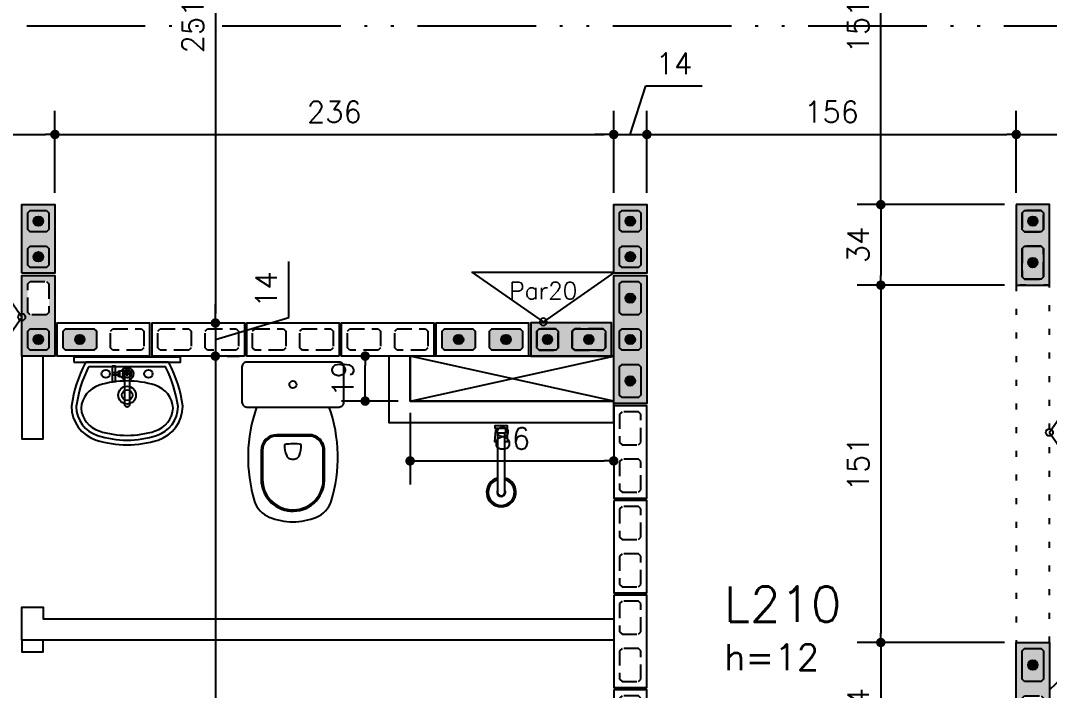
# Model space of a CAD drawing. Extents: x -14651 to 3496, y -7403 to -1290.
# Drawn here: x 1824 to 2258.5, y -6869.8 to -6586.8 of the extents above; entities that cross this region are included whole.
import ezdxf
from ezdxf.enums import TextEntityAlignment as Align

# ---------------------------------------------------------------- set-up
doc = ezdxf.new("R2010")
doc.units = 0
doc.header["$LTSCALE"] = 25
for name, pattern in [('DASHED2', [0.375, 0.25, -0.125]), ('ESTILO_TQS_0002', [0.4, 0.1, -0.3]), ('ESTILO_TQS_0004', [3.3, 2, -0.4, 0.05, -0.4, 0.05, -0.4])]:
    doc.linetypes.add(name, pattern=pattern)
for name, color, linetype in [('213', 252, 'Continuous'), ('241', 2, 'Continuous'), ('247', 50, 'Continuous'), ('248', 100, 'Continuous'), ('249', 20, 'Continuous'), ('252', 1, 'Continuous'), ('ALVENARIA NÃO ESTRUTURAL', 242, 'Continuous'), ('Arranque', 14, 'Continuous'), ('COTA', 1, 'Continuous'), ('EIXOS', 1, 'ESTILO_TQS_0004'), ('FERRO', 5, 'Continuous'), ('L-D', 2, 'Continuous'), ('L-N', 4, 'Continuous'), ('Linha_fina', 1, 'Continuous'), ('Pena_1', 1, 'Continuous'), ('Pena_2', 2, 'Continuous'), ('PORTA', 3, 'ESTILO_TQS_0002'), ('PROJ', 252, 'Continuous')]:
    doc.layers.add(name, color=color, linetype=linetype)
doc.styles.add('COTA', font='romans.shx')
doc.styles.get("Standard").update_dxf_attribs({"font": 'romans.shx'})
doc.dimstyles.new('forma', dxfattribs={"dimscale": 5, "dimtxt": 1.8, "dimasz": 0.8, "dimexe": 2, "dimexo": 1, "dimgap": 1, "dimtad": 1, "dimdec": 1, "dimzin": 9, "dimtxsty": 'COTA', "dimblk1": 'DOT', "dimblk2": 'DOT', "dimsah": 1, "dimcen": 0, "dimdle": 1, "dimclrd": 256, "dimclre": 256, "dimclrt": 2, "dimadec": 0, "dimazin": 0, "dimtfac": 1, "dimtdec": 0, "dimtmove": 0, "dimatfit": 3, "dimfxl": 1, "dimtolj": 1, "dimtzin": 0, "dimarcsym": 0})

# ---------------------------------------------------------------- blocks, each defined once
blk = doc.blocks.new('P4015', base_point=(5842102.11612, -8124149.02973))
blk.add_lwpolyline([(5842082.61612, -8124156.02973), (5842121.61612, -8124156.02973), (5842121.61612, -8124142.02973), (5842082.61612, -8124142.02973), (5842082.61612, -8124156.02973)])
at = {"color": 1, "linetype": 'DASHED2'}
for points in [[(5842085.11612, -8124152.52973), (5842086.11612, -8124153.52973), (5842098.11612, -8124153.52973), (5842099.11612, -8124152.52973), (5842099.11612, -8124145.52973), (5842098.11612, -8124144.52973), (5842086.11612, -8124144.52973), (5842085.11612, -8124145.52973), (5842085.11612, -8124152.52973)], [(5842105.11612, -8124152.52973), (5842106.11612, -8124153.52973), (5842118.11612, -8124153.52973), (5842119.11612, -8124152.52973), (5842119.11612, -8124145.52973), (5842118.11612, -8124144.52973), (5842106.11612, -8124144.52973), (5842105.11612, -8124145.52973), (5842105.11612, -8124152.52973)]]:
    blk.add_lwpolyline(points, dxfattribs=at)
blk = doc.blocks.new('P5515')
at = {"layer": '249'}
h = blk.add_hatch(color=20, dxfattribs=at)
h.paths.add_polyline_path([(-27, 7), (-27, -7), (27, -7), (27, 7)])
h.paths.add_polyline_path([(-10.5, -3.5), (-11.5, -4.5), (-23.5, -4.5), (-24.5, -3.5), (-24.5, 3.5), (-23.5, 4.5), (-11.5, 4.5), (-10.5, 3.5)], flags=16)
h.paths.add_polyline_path([(-4.5, 3.5), (-3.5, 4.5), (3.5, 4.5), (4.5, 3.5), (4.5, -3.5), (3.5, -4.5), (-3.5, -4.5), (-4.5, -3.5)], flags=16)
h.paths.add_polyline_path([(10.5, 3.5), (11.5, 4.5), (23.5, 4.5), (24.5, 3.5), (24.5, -3.5), (23.5, -4.5), (11.5, -4.5), (10.5, -3.5)], flags=16)
blk.add_lwpolyline([(27, 7), (-27, 7), (-27, -7), (27, -7), (27, 7)])
at = {"color": 1, "linetype": 'DASHED2'}
for points in [[(-10.5, 3.5), (-11.5, 4.5), (-23.5, 4.5), (-24.5, 3.5), (-24.5, -3.5), (-23.5, -4.5), (-11.5, -4.5), (-10.5, -3.5), (-10.5, 3.5)], [(4.5, 3.5), (3.5, 4.5), (-3.5, 4.5), (-4.5, 3.5), (-4.5, -3.5), (-3.5, -4.5), (3.5, -4.5), (4.5, -3.5), (4.5, 3.5)], [(24.5, 3.5), (23.5, 4.5), (11.5, 4.5), (10.5, 3.5), (10.5, -3.5), (11.5, -4.5), (23.5, -4.5), (24.5, -3.5), (24.5, 3.5)]]:
    blk.add_lwpolyline(points, dxfattribs=at)
blk = doc.blocks.new('P3015')
at = {"layer": '252'}
h = blk.add_hatch(color=21, dxfattribs=at)
h.paths.add_polyline_path([(14.5, -7), (14.5, 7), (-14.5, 7), (-14.5, -7)])
h.paths.add_polyline_path([(3, 3.5), (4, 4.5), (11, 4.5), (12, 3.5), (12, -3.5), (11, -4.5), (4, -4.5), (3, -3.5)], flags=16)
h.paths.add_polyline_path([(-3, -3.5), (-4, -4.5), (-11, -4.5), (-12, -3.5), (-12, 3.5), (-11, 4.5), (-4, 4.5), (-3, 3.5)], flags=16)
blk.add_lwpolyline([(-14.5, -7), (14.5, -7), (14.5, 7), (-14.5, 7), (-14.5, -7)])
at = {"color": 1, "linetype": 'DASHED2'}
for points in [[(-12, -3.5), (-11, -4.5), (-4, -4.5), (-3, -3.5), (-3, 3.5), (-4, 4.5), (-11, 4.5), (-12, 3.5), (-12, -3.5)], [(3, -3.5), (4, -4.5), (11, -4.5), (12, -3.5), (12, 3.5), (11, 4.5), (4, 4.5), (3, 3.5), (3, -3.5)]]:
    blk.add_lwpolyline(points, dxfattribs=at)
blk = doc.blocks.new('P3515')
at = {"layer": '248'}
h = blk.add_hatch(color=100, dxfattribs=at)
h.paths.add_polyline_path([(17, 7), (-17, 7), (-17, -7), (17, -7)])
h.paths.add_polyline_path([(-5.5, -3.5), (-6.5, -4.5), (-13.5, -4.5), (-14.5, -3.5), (-14.5, 3.5), (-13.5, 4.5), (-6.5, 4.5), (-5.5, 3.5)], flags=16)
h.paths.add_polyline_path([(0.5, 3.5), (1.5, 4.5), (13.5, 4.5), (14.5, 3.5), (14.5, -3.5), (13.5, -4.5), (1.5, -4.5), (0.5, -3.5)], flags=16)
blk.add_lwpolyline([(-17, -7), (17, -7), (17, 7), (-17, 7), (-17, -7)])
at = {"color": 1, "linetype": 'DASHED2'}
for points in [[(-14.5, -3.5), (-13.5, -4.5), (-6.5, -4.5), (-5.5, -3.5), (-5.5, 3.5), (-6.5, 4.5), (-13.5, 4.5), (-14.5, 3.5), (-14.5, -3.5)], [(0.5, -3.5), (1.5, -4.5), (13.5, -4.5), (14.5, -3.5), (14.5, 3.5), (13.5, 4.5), (1.5, 4.5), (0.5, 3.5), (0.5, -3.5)]]:
    blk.add_lwpolyline(points, dxfattribs=at)
blk = doc.blocks.new('GR-1409')
at = {"layer": '213'}
h = blk.add_hatch(color=256, dxfattribs=at)
h.paths.add_polyline_path([(-6, 4.5), (-7, 3.5), (-7, -3.5), (-6, -4.5), (6, -4.5), (7, -3.5), (7, 3.5), (6, 4.5)])
h.paths.add_polyline_path([(-2, 0, 1), (2, 0, 1)], flags=16)
at = {"layer": 'Arranque'}
blk.add_hatch(color=256, dxfattribs=at).paths.add_polyline_path([(-2, 0, 1), (2, 0, 1)])
at = {"layer": '213'}
blk.add_lwpolyline([(-7, 3.5), (-6, 4.5), (6, 4.5), (7, 3.5), (7, -3.5), (6, -4.5), (-6, -4.5), (-7, -3.5), (-7, 3.5)], dxfattribs=at)
at = {"layer": 'FERRO', "linetype": 'Continuous'}
blk.add_circle((0, 0), 2, dxfattribs=at)
blk = doc.blocks.new('GR-0909')
at = {"layer": '213'}
h = blk.add_hatch(color=256, dxfattribs=at)
h.paths.add_polyline_path([(3.5, -4.5), (4.5, -3.5), (4.500001, 3.5), (3.500001, 4.5), (-3.499999, 4.5), (-4.499999, 3.5), (-4.5, -3.5), (-3.5, -4.5)])
h.paths.add_polyline_path([(-2, 0, -1), (2, 0, -1)], flags=16)
at = {"layer": 'Arranque'}
blk.add_hatch(color=256, dxfattribs=at).paths.add_polyline_path([(2, 0, 1), (-2, 0, 1)])
at = {"layer": '213'}
blk.add_lwpolyline([(3.500001, 4.5), (4.500001, 3.5), (4.5, -3.5), (3.5, -4.5), (-3.5, -4.5), (-4.5, -3.5), (-4.499999, 3.5), (-3.499999, 4.5), (3.500001, 4.5)], dxfattribs=at)
at = {"layer": 'FERRO', "linetype": 'Continuous'}
blk.add_circle((0, 0), 2, dxfattribs=at)
blk = doc.blocks.new('_IDNPAR_2')
at = {"color": 3}
blk.add_lwpolyline([(1, -0.7), (0, 0), (-1, -0.7)], close=True, dxfattribs=at)
blk.add_circle((0, 0), 0.05, dxfattribs=at)
at = {"layer": '247', "color": 2, "style": 'COTA', "flags": 8}
blk.add_attdef('ID', text='', height=0.24, dxfattribs=at).set_placement((0, -0.438), align=Align.MIDDLE_CENTER)
blk = doc.blocks.new('_Dot')
at = {"color": 0, "linetype": 'ByBlock', "lineweight": -2}
blk.add_line((-0.5, 0), (-1, 0), dxfattribs=at)
at = {"color": 0, "linetype": 'ByBlock', "const_width": 0.5}
blk.add_lwpolyline([(-0.25, 0, 1), (0.25, 0, 1)], format="xyb", close=True, dxfattribs=at)
blk = doc.blocks.new('*D169')
at = {"layer": 'COTA', "lineweight": -2, "transparency": 16777216}
for p, q in [((1911.28, -6463.6), (1916.28, -6463.6)), ((1906.28, -6467.6), (1906.28, -6710.6)), ((1911.28, -6714.6), (1916.28, -6714.6))]:
    blk.add_line(p, q, dxfattribs=at)
at = {"layer": 'Defpoints', "color": 0, "transparency": 16777216}
for p in [(1906.28, -6463.6), (1906.28, -6714.6), (1906.28, -6714.6)]:
    blk.add_point(p, dxfattribs=at)
at = {"layer": 'COTA', "lineweight": -2, "transparency": 16777216, "xscale": 4, "yscale": 4, "zscale": 4}
for p, rotation in [((1906.28, -6463.6), 90), ((1906.28, -6714.6), 270)]:
    blk.add_blockref('_Dot', p, dxfattribs=dict(at, rotation=rotation))
at = {"layer": 'COTA', "color": 2, "transparency": 16777216, "insert": (1896.78, -6589.1), "char_height": 9, "attachment_point": 5, "rotation": 90, "style": 'COTA'}
blk.add_mtext('\\A1;251 ', dxfattribs=at)
blk = doc.blocks.new('*D170')
at = {"layer": 'COTA', "lineweight": -2, "transparency": 16777216}
for p, q in [((1937.28, -6712.3), (1937.28, -6688.58)), ((1906.28, -6710.6), (1906.28, -6706.6)), ((1906.28, -6721.6), (1937.28, -6712.3)), ((1906.28, -6714.6), (1906.28, -6728.6)), ((1906.28, -6714.6), (1906.28, -6728.6)), ((1911.28, -6714.6), (1916.28, -6714.6)), ((1911.28, -6728.6), (1916.28, -6728.6)), ((1906.28, -6732.6), (1906.28, -6736.6))]:
    blk.add_line(p, q, dxfattribs=at)
at = {"layer": 'Defpoints', "color": 0, "transparency": 16777216}
for p in [(1906.28, -6714.6), (1906.28, -6728.6), (1906.28, -6728.6)]:
    blk.add_point(p, dxfattribs=at)
at = {"layer": 'COTA', "lineweight": -2, "transparency": 16777216, "xscale": 4, "yscale": 4, "zscale": 4}
for p, rotation in [((1906.28, -6714.6), 270), ((1906.28, -6728.6), 90)]:
    blk.add_blockref('_Dot', p, dxfattribs=dict(at, rotation=rotation))
at = {"layer": 'COTA', "color": 2, "transparency": 16777216, "insert": (1927.78, -6700.44), "char_height": 9, "attachment_point": 5, "rotation": 90, "style": 'COTA'}
blk.add_mtext('\\A1;14 ', dxfattribs=at)
blk = doc.blocks.new('*D171')
at = {"layer": 'COTA', "lineweight": -2, "transparency": 16777216}
for p, q in [((1911.28, -6728.6), (1916.28, -6728.6)), ((1906.28, -6732.6), (1906.28, -7145.6)), ((1911.28, -7149.6), (1916.28, -7149.6))]:
    blk.add_line(p, q, dxfattribs=at)
at = {"layer": 'Defpoints', "color": 0, "transparency": 16777216}
for p in [(1906.28, -6728.6), (1906.28, -7149.6), (1906.28, -7149.6)]:
    blk.add_point(p, dxfattribs=at)
at = {"layer": 'COTA', "lineweight": -2, "transparency": 16777216, "xscale": 4, "yscale": 4, "zscale": 4}
for p, rotation in [((1906.28, -6728.6), 90), ((1906.28, -7149.6), 270)]:
    blk.add_blockref('_Dot', p, dxfattribs=dict(at, rotation=rotation))
at = {"layer": 'COTA', "color": 2, "transparency": 16777216, "insert": (1896.78, -6939.1), "char_height": 9, "attachment_point": 5, "rotation": 90, "style": 'COTA'}
blk.add_mtext('\\A1;421 ', dxfattribs=at)
blk = doc.blocks.new('*D200')
at = {"layer": 'COTA', "lineweight": -2, "transparency": 16777216}
for p, q in [((1649.52, -6659.6), (1649.52, -6624.94)), ((1838.52, -6659.6), (1838.52, -6624.94)), ((1653.52, -6634.94), (1834.52, -6634.94))]:
    blk.add_line(p, q, dxfattribs=at)
at = {"layer": 'Defpoints', "color": 0, "transparency": 16777216}
for p in [(1838.52, -6634.94), (1649.52, -6664.6), (1838.52, -6664.6)]:
    blk.add_point(p, dxfattribs=at)
at = {"layer": 'COTA', "lineweight": -2, "transparency": 16777216, "xscale": 4, "yscale": 4, "zscale": 4, "rotation": 180}
blk.add_blockref('_Dot', (1649.52, -6634.94), dxfattribs=at)
at = {"layer": 'COTA', "lineweight": -2, "transparency": 16777216, "xscale": 4, "yscale": 4, "zscale": 4}
blk.add_blockref('_Dot', (1838.52, -6634.94), dxfattribs=at)
at = {"layer": 'COTA', "color": 2, "transparency": 16777216, "insert": (1744.02, -6625.44), "char_height": 9, "attachment_point": 5, "style": 'COTA'}
blk.add_mtext('\\A1;189 ', dxfattribs=at)
blk = doc.blocks.new('*D201')
at = {"layer": 'COTA', "lineweight": -2, "transparency": 16777216}
for p, q in [((1838.52, -6659.6), (1838.52, -6624.94)), ((2074.52, -6659.6), (2074.52, -6624.94)), ((1842.52, -6634.94), (2070.52, -6634.94))]:
    blk.add_line(p, q, dxfattribs=at)
at = {"layer": 'Defpoints', "color": 0, "transparency": 16777216}
for p in [(2074.52, -6634.94), (1838.52, -6664.6), (2074.52, -6664.6)]:
    blk.add_point(p, dxfattribs=at)
at = {"layer": 'COTA', "lineweight": -2, "transparency": 16777216, "xscale": 4, "yscale": 4, "zscale": 4, "rotation": 180}
blk.add_blockref('_Dot', (1838.52, -6634.94), dxfattribs=at)
at = {"layer": 'COTA', "lineweight": -2, "transparency": 16777216, "xscale": 4, "yscale": 4, "zscale": 4}
blk.add_blockref('_Dot', (2074.52, -6634.94), dxfattribs=at)
at = {"layer": 'COTA', "color": 2, "transparency": 16777216, "insert": (1956.52, -6625.44), "char_height": 9, "attachment_point": 5, "style": 'COTA'}
blk.add_mtext('\\A1;236 ', dxfattribs=at)
blk = doc.blocks.new('*D202')
at = {"layer": 'COTA', "lineweight": -2, "transparency": 16777216}
for p, q in [((2081.52, -6634.94), (2088.12, -6614.44)), ((2088.12, -6614.44), (2111.83, -6614.44)), ((2074.52, -6659.6), (2074.52, -6624.94)), ((2088.52, -6659.6), (2088.52, -6624.94)), ((2070.52, -6634.94), (2066.52, -6634.94)), ((2074.52, -6634.94), (2088.52, -6634.94)), ((2074.52, -6634.94), (2088.52, -6634.94)), ((2092.52, -6634.94), (2096.52, -6634.94))]:
    blk.add_line(p, q, dxfattribs=at)
at = {"layer": 'Defpoints', "color": 0, "transparency": 16777216}
for p in [(2088.52, -6634.94), (2074.52, -6664.6), (2088.52, -6664.6)]:
    blk.add_point(p, dxfattribs=at)
at = {"layer": 'COTA', "lineweight": -2, "transparency": 16777216, "xscale": 4, "yscale": 4, "zscale": 4}
blk.add_blockref('_Dot', (2074.52, -6634.94), dxfattribs=at)
at = {"layer": 'COTA', "lineweight": -2, "transparency": 16777216, "xscale": 4, "yscale": 4, "zscale": 4, "rotation": 180}
blk.add_blockref('_Dot', (2088.52, -6634.94), dxfattribs=at)
at = {"layer": 'COTA', "color": 2, "transparency": 16777216, "insert": (2099.97, -6604.94), "char_height": 9, "attachment_point": 5, "style": 'COTA'}
blk.add_mtext('\\A1;14 ', dxfattribs=at)
blk = doc.blocks.new('*D203')
at = {"layer": 'COTA', "lineweight": -2, "transparency": 16777216}
for p, q in [((2088.52, -6659.6), (2088.52, -6624.94)), ((2244.52, -6659.6), (2244.52, -6624.94)), ((2092.52, -6634.94), (2240.52, -6634.94))]:
    blk.add_line(p, q, dxfattribs=at)
at = {"layer": 'Defpoints', "color": 0, "transparency": 16777216}
for p in [(2244.52, -6634.94), (2088.52, -6664.6), (2244.52, -6664.6)]:
    blk.add_point(p, dxfattribs=at)
at = {"layer": 'COTA', "lineweight": -2, "transparency": 16777216, "xscale": 4, "yscale": 4, "zscale": 4, "rotation": 180}
blk.add_blockref('_Dot', (2088.52, -6634.94), dxfattribs=at)
at = {"layer": 'COTA', "lineweight": -2, "transparency": 16777216, "xscale": 4, "yscale": 4, "zscale": 4}
blk.add_blockref('_Dot', (2244.52, -6634.94), dxfattribs=at)
at = {"layer": 'COTA', "color": 2, "transparency": 16777216, "insert": (2166.52, -6625.44), "char_height": 9, "attachment_point": 5, "style": 'COTA'}
blk.add_mtext('\\A1;156 ', dxfattribs=at)
blk = doc.blocks.new('*D204')
at = {"layer": 'COTA', "lineweight": -2, "transparency": 16777216}
for p, q in [((2244.52, -6659.6), (2244.52, -6624.94)), ((2588.52, -6659.6), (2588.52, -6624.94)), ((2248.52, -6634.94), (2584.52, -6634.94))]:
    blk.add_line(p, q, dxfattribs=at)
at = {"layer": 'Defpoints', "color": 0, "transparency": 16777216}
for p in [(2588.52, -6634.94), (2244.52, -6664.6), (2588.52, -6664.6)]:
    blk.add_point(p, dxfattribs=at)
at = {"layer": 'COTA', "lineweight": -2, "transparency": 16777216, "xscale": 4, "yscale": 4, "zscale": 4, "rotation": 180}
blk.add_blockref('_Dot', (2244.52, -6634.94), dxfattribs=at)
at = {"layer": 'COTA', "lineweight": -2, "transparency": 16777216, "xscale": 4, "yscale": 4, "zscale": 4}
blk.add_blockref('_Dot', (2588.52, -6634.94), dxfattribs=at)
at = {"layer": 'COTA', "color": 2, "transparency": 16777216, "insert": (2416.52, -6625.44), "char_height": 9, "attachment_point": 5, "style": 'COTA'}
blk.add_mtext('\\A1;344 ', dxfattribs=at)
blk = doc.blocks.new('*D210')
at = {"layer": 'COTA', "lineweight": -2, "transparency": 16777216}
for p, q in [((2239.52, -6664.6), (2177.31, -6664.6)), ((2187.31, -6668.6), (2187.31, -6694.6)), ((2239.52, -6698.6), (2177.31, -6698.6))]:
    blk.add_line(p, q, dxfattribs=at)
at = {"layer": 'Defpoints', "color": 0, "transparency": 16777216}
for p in [(2244.52, -6664.6), (2187.31, -6698.6), (2244.52, -6698.6)]:
    blk.add_point(p, dxfattribs=at)
at = {"layer": 'COTA', "lineweight": -2, "transparency": 16777216, "xscale": 4, "yscale": 4, "zscale": 4}
for p, rotation in [((2187.31, -6664.6), 90), ((2187.31, -6698.6), 270)]:
    blk.add_blockref('_Dot', p, dxfattribs=dict(at, rotation=rotation))
at = {"layer": 'COTA', "color": 2, "transparency": 16777216, "insert": (2177.81, -6681.6), "char_height": 9, "attachment_point": 5, "rotation": 90, "style": 'COTA'}
blk.add_mtext('\\A1;34 ', dxfattribs=at)
blk = doc.blocks.new('*D211')
at = {"layer": 'COTA', "lineweight": -2, "transparency": 16777216}
for p, q in [((2239.52, -6698.6), (2177.31, -6698.6)), ((2187.31, -6702.6), (2187.31, -6845.6)), ((2239.52, -6849.6), (2177.31, -6849.6))]:
    blk.add_line(p, q, dxfattribs=at)
at = {"layer": 'Defpoints', "color": 0, "transparency": 16777216}
for p in [(2244.52, -6698.6), (2187.31, -6849.6), (2244.52, -6849.6)]:
    blk.add_point(p, dxfattribs=at)
at = {"layer": 'COTA', "lineweight": -2, "transparency": 16777216, "xscale": 4, "yscale": 4, "zscale": 4}
for p, rotation in [((2187.31, -6698.6), 90), ((2187.31, -6849.6), 270)]:
    blk.add_blockref('_Dot', p, dxfattribs=dict(at, rotation=rotation))
at = {"layer": 'COTA', "color": 2, "transparency": 16777216, "insert": (2177.81, -6774.1), "char_height": 9, "attachment_point": 5, "rotation": 90, "style": 'COTA'}
blk.add_mtext('\\A1;151 ', dxfattribs=at)
blk = doc.blocks.new('*D212')
at = {"layer": 'COTA', "lineweight": -2, "transparency": 16777216}
for p, q in [((2239.52, -6849.6), (2177.31, -6849.6)), ((2187.31, -6853.6), (2187.31, -6899.6)), ((2239.52, -6903.6), (2177.31, -6903.6))]:
    blk.add_line(p, q, dxfattribs=at)
at = {"layer": 'Defpoints', "color": 0, "transparency": 16777216}
for p in [(2244.52, -6849.6), (2187.31, -6903.6), (2244.52, -6903.6)]:
    blk.add_point(p, dxfattribs=at)
at = {"layer": 'COTA', "lineweight": -2, "transparency": 16777216, "xscale": 4, "yscale": 4, "zscale": 4}
for p, rotation in [((2187.31, -6849.6), 90), ((2187.31, -6903.6), 270)]:
    blk.add_blockref('_Dot', p, dxfattribs=dict(at, rotation=rotation))
at = {"layer": 'COTA', "color": 2, "transparency": 16777216, "insert": (2177.81, -6876.6), "char_height": 9, "attachment_point": 5, "rotation": 90, "style": 'COTA'}
blk.add_mtext('\\A1;54 ', dxfattribs=at)
blk = doc.blocks.new('*D215')
at = {"layer": 'COTA', "lineweight": -2, "transparency": 16777216}
for p, q in [((2231.56, -6513.6), (2177.31, -6513.6)), ((2187.31, -6660.6), (2187.31, -6517.6)), ((2239.52, -6664.6), (2177.31, -6664.6))]:
    blk.add_line(p, q, dxfattribs=at)
at = {"layer": 'Defpoints', "color": 0, "transparency": 16777216}
for p in [(2187.31, -6513.6), (2236.56, -6513.6), (2244.52, -6664.6)]:
    blk.add_point(p, dxfattribs=at)
at = {"layer": 'COTA', "lineweight": -2, "transparency": 16777216, "xscale": 4, "yscale": 4, "zscale": 4}
for p, rotation in [((2187.31, -6513.6), 90), ((2187.31, -6664.6), 270)]:
    blk.add_blockref('_Dot', p, dxfattribs=dict(at, rotation=rotation))
at = {"layer": 'COTA', "color": 2, "transparency": 16777216, "insert": (2177.81, -6589.1), "char_height": 9, "attachment_point": 5, "rotation": 90, "style": 'COTA'}
blk.add_mtext('\\A1;151 ', dxfattribs=at)
blk = doc.blocks.new('XREF-MC41-BAS-PLN-AMO-FINAIS-05.06$0$CUBA03')
at = {"layer": 'PROJ'}
for p, q in [((0, -0.06), (0, -0.04)), ((-0.01, -0.05), (0.01, -0.05))]:
    blk.add_line(p, q, dxfattribs=at)
for points in [[(-0.1306, -0.3297, 0.077416), (0, -0.35, 0.077416), (0.1306, -0.3297, 0.326333), (0.235, -0.1868, 0.08687), (0.1764, -0.0027, 0.279276), (0.172, 0), (-0.172, 0, 0.279276), (-0.1764, -0.0027, 0.08687), (-0.235, -0.1868, 0.326333)], [(0.215, -0.1881, 0.080556), (0.1642, -0.0228, 0.285352), (0.1597, -0.02), (-0.1597, -0.02, 0.285352), (-0.1642, -0.0228, 0.080556), (-0.215, -0.1881, 0.323537), (-0.1245, -0.3106, 0.077416), (0, -0.33, 0.077416), (0.1245, -0.3106, 0.323537)], [(0.1185, -0.0985, 0.077416), (0, -0.08, 0.077416), (-0.1185, -0.0985, 0.305715), (-0.1947, -0.195, 0.305715), (-0.1185, -0.2915, 0.077416), (0, -0.31, 0.077416), (0.1185, -0.2915, 0.305715), (0.1947, -0.195, 0.305715)]]:
    blk.add_lwpolyline(points, format="xyb", close=True, dxfattribs=at)
for centre, radius in [((-0.09, -0.05), 0.0175), ((0, -0.05), 0.0175), ((0.09, -0.05), 0.0175), ((0, -0.14), 0.0375), ((0, -0.14), 0.0225)]:
    blk.add_circle(centre, radius, dxfattribs=at)
blk = doc.blocks.new('proj-terreo-1')
at = {"layer": 'ALVENARIA NÃO ESTRUTURAL'}
for points in [[(3557.41, 622.37), (3548.41, 622.37), (3548.41, 587.37), (3557.41, 587.37)], [(3703.41, 622.37), (3703.41, 594.37), (3798.41, 594.37), (3798.41, 603.37), (3712.41, 603.37), (3712.41, 622.37), (3703.41, 622.37)], [(3548.41, 502.37), (3548.41, 516.37), (3557.41, 516.37), (3557.41, 511.37), (3798.41, 511.37), (3798.41, 502.37)]]:
    blk.add_lwpolyline(points, close=True, dxfattribs=at)
blk.add_lwpolyline([(3548.41, 502.37), (3548.41, 497.37), (3557.41, 497.37), (3557.41, 502.37)], dxfattribs=at)
at = {"layer": 'Pena_1'}
for p, q in [((3712.41, 603.37), (3798.41, 622.37)), ((3798.41, 603.37), (3712.41, 622.37))]:
    blk.add_line(p, q, dxfattribs=at)
at = {"layer": 'Pena_2'}
blk.add_lwpolyline([(3712.41, 622.37), (3712.41, 603.37), (3798.41, 603.37), (3798.41, 622.37), (3712.41, 622.37)], dxfattribs=at)
at = {"layer": 'PROJ'}
blk.add_lwpolyline([(3570.4, 619.89), (3615.4, 619.89), (3615.4, 621.89), (3570.4, 621.89)], close=True, dxfattribs=at)
for points in [[(3587.79, 615.42), (3589.24, 615.42), (3589.24, 615.96), (3589.78, 615.96), (3589.78, 616.17), (3590.57, 616.17, -1.408938), (3593.93, 612.4), (3593.94, 601.94, -0.999996), (3591.88, 601.94), (3591.88, 612.41, -0.168827), (3590.57, 613.58), (3589.78, 613.58), (3589.78, 613.79), (3589.24, 613.79), (3589.24, 614.33), (3587.79, 614.33), (3587.79, 611.52), (3586.7, 611.52), (3586.7, 618.22), (3587.79, 618.22), (3587.79, 615.42)], [(3587.79, 615.4), (3589.24, 615.4), (3589.24, 615.94), (3589.79, 615.94), (3589.79, 616.15), (3590.58, 616.15, -1.408938), (3593.94, 612.38), (3593.95, 601.91, -0.999996), (3591.88, 601.91), (3591.88, 612.39, -0.168827), (3590.58, 613.56), (3589.79, 613.56), (3589.79, 613.76), (3589.24, 613.76), (3589.24, 614.31), (3587.79, 614.31), (3587.79, 611.5), (3586.7, 611.5), (3586.7, 618.2), (3587.79, 618.2), (3587.79, 615.4)], [(3641.41, 606.87), (3641.41, 603.27), (3641.41, 602.87, 0.414214), (3643.41, 600.87), (3682.41, 600.87, 0.414214), (3684.41, 602.87), (3684.41, 617.87, 0.414214), (3682.41, 619.87), (3643.41, 619.87, 0.414214), (3641.41, 617.87)], [(3650.07, 582.54), (3650.07, 570.26, 0.391339), (3661.91, 557.47, 0.428002), (3675.74, 569.86), (3675.74, 582.54, 0.416278), (3669.67, 588.61), (3656.15, 588.61, 0.413625)], [(3666.42, 584.98, 0.10791), (3659.4, 584.94, 0.124585), (3660.17, 580.48, 0.161338), (3661.05, 579.3, 0.122351), (3662.91, 578.84, 0.122351), (3664.77, 579.3, 0.167944), (3665.64, 580.48, 0.125904), (3666.42, 584.98)]]:
    blk.add_lwpolyline(points, format="xyb", close=True, dxfattribs=at)
for points in [[(3587.79, 615.42), (3587.79, 614.88), (3587.79, 614.87), (3587.79, 614.33)], [(3587.79, 615.4), (3587.79, 614.86), (3587.79, 614.85), (3587.79, 614.31)], [(3589.24, 615.42), (3589.24, 614.33)], [(3589.24, 615.4), (3589.24, 614.31)], [(3589.78, 613.79), (3589.78, 615.96)], [(3589.79, 613.76), (3589.79, 615.94)], [(3590.57, 616.17), (3591.74, 616.17)], [(3591.79, 613.58), (3590.57, 613.58)], [(3590.58, 616.15), (3591.75, 616.15)], [(3591.79, 613.56), (3590.58, 613.56)], [(3591.88, 612.52), (3591.88, 612.52)], [(3591.88, 612.5), (3591.88, 612.5)], [(3749.01, 590.92), (3748.41, 590.92), (3748.02, 586.34), (3749.36, 586.34)], [(3752.46, 586.34), (3753.73, 586.34), (3753.4, 590.92), (3752.81, 590.92)]]:
    blk.add_lwpolyline(points, dxfattribs=at)
for points in [[(3591.88, 612.41), (3591.88, 614.9, -0.995421), (3593.93, 614.9), (3593.93, 612.4)], [(3591.88, 612.39), (3591.88, 614.88, -0.995421), (3593.94, 614.88), (3593.94, 612.38)], [(3647.6, 600.87, 0.160999), (3646.74, 560.98, 0.2149), (3652.91, 554.37, 0.2), (3672.91, 554.37, 0.2149), (3679.08, 560.98, 0.160999), (3678.22, 600.87)], [(3753.41, 591.87, 0.414214), (3753.61, 592.07), (3753.61, 592.87), (3748.21, 592.87), (3748.21, 592.07, 0.414214), (3748.41, 591.87), (3753.41, 591.87)], [(3748.81, 591.87, -0.414214), (3749.01, 591.67), (3749.01, 590.12, 0.414214), (3749.21, 589.92), (3752.61, 589.92), (3752.81, 590.12), (3752.81, 591.67, -0.414214), (3753.01, 591.87)], [(3649.51, 582.54), (3649.51, 570.26, 0.391339), (3661.86, 556.9, 0.428196), (3676.3, 569.85), (3676.31, 582.54, 0.416194), (3669.67, 589.18), (3656.15, 589.18, 0.413638), (3649.51, 582.54)], [(3749.36, 589.92), (3749.36, 564.87, 1), (3752.46, 564.87), (3752.46, 589.92)]]:
    blk.add_lwpolyline(points, format="xyb", dxfattribs=at)
for centre, radius in [((3587.24, 614.87), 0.544), ((3587.25, 614.85), 0.544), ((3662.91, 610.37), 1.5)]:
    blk.add_circle(centre, radius, dxfattribs=at)
for centre, radius, start, end in [((3592.9, 614.89), 1.73, 306.5851, 233.4635), ((3592.91, 614.87), 1.73, 306.5851, 233.4635), ((3750.91, 564.87), 6.2, 104.4824, 75.5146), ((3750.91, 564.87), 5.54, 106.2467, 73.7499), ((3750.91, 564.87), 1.79, 149.7451, 30.2348)]:
    blk.add_arc(centre, radius, start, end, dxfattribs=at)
at = {"layer": 'PROJ', "xscale": 100, "yscale": 100, "zscale": 100}
blk.add_blockref('XREF-MC41-BAS-PLN-AMO-FINAIS-05.06$0$CUBA03', (3592.9, 619.89), dxfattribs=at)
blk = doc.blocks.new('*D260')
at = {"layer": 'COTA', "lineweight": -2, "transparency": 16777216}
for p, q in [((1988.52, -6752.6), (1988.52, -6782.87)), ((2074.52, -6753.6), (2074.52, -6782.87)), ((1992.52, -6772.87), (2070.52, -6772.87))]:
    blk.add_line(p, q, dxfattribs=at)
at = {"layer": 'Defpoints', "color": 0, "transparency": 16777216}
for p in [(1988.52, -6747.6), (2074.52, -6748.6), (2074.52, -6772.87)]:
    blk.add_point(p, dxfattribs=at)
at = {"layer": 'COTA', "lineweight": -2, "transparency": 16777216, "xscale": 4, "yscale": 4, "zscale": 4, "rotation": 180}
blk.add_blockref('_Dot', (1988.52, -6772.87), dxfattribs=at)
at = {"layer": 'COTA', "lineweight": -2, "transparency": 16777216, "xscale": 4, "yscale": 4, "zscale": 4}
blk.add_blockref('_Dot', (2074.52, -6772.87), dxfattribs=at)
at = {"layer": 'COTA', "color": 2, "transparency": 16777216, "insert": (2031.52, -6763.37), "char_height": 9, "attachment_point": 5, "style": 'COTA'}
blk.add_mtext('\\A1;86 ', dxfattribs=at)
blk = doc.blocks.new('*D261')
at = {"layer": 'COTA', "lineweight": -2, "transparency": 16777216}
for p, q in [((1983.52, -6728.6), (1959.55, -6728.6)), ((1969.55, -6743.6), (1969.55, -6732.6)), ((1983.52, -6747.6), (1959.55, -6747.6))]:
    blk.add_line(p, q, dxfattribs=at)
at = {"layer": 'Defpoints', "color": 0, "transparency": 16777216}
for p in [(1969.55, -6728.6), (1988.52, -6728.6), (1988.52, -6747.6)]:
    blk.add_point(p, dxfattribs=at)
at = {"layer": 'COTA', "lineweight": -2, "transparency": 16777216, "xscale": 4, "yscale": 4, "zscale": 4}
for p, rotation in [((1969.55, -6728.6), 90), ((1969.55, -6747.6), 270)]:
    blk.add_blockref('_Dot', p, dxfattribs=dict(at, rotation=rotation))
at = {"layer": 'COTA', "color": 2, "transparency": 16777216, "insert": (1960.05, -6738.1), "char_height": 9, "attachment_point": 5, "rotation": 90, "style": 'COTA'}
blk.add_mtext('\\A1;19 ', dxfattribs=at)

msp = doc.modelspace()

# ---------------------------------------------------------------- linework, layer by layer
at = {"layer": 'EIXOS'}
msp.add_line((11.7, -6589.1), (3495.96, -6589.1), dxfattribs=at)
at = {"layer": 'Linha_fina'}
msp.add_lwpolyline([(2258.52, -6869.6), (2459.52, -6678.6)], dxfattribs=at)
at = {"layer": 'PORTA'}
msp.add_lwpolyline([(2244.52, -6849.6), (2258.52, -6849.6), (2258.52, -6698.6), (2244.52, -6698.6)], close=True, dxfattribs=at)

# ---------------------------------------------------------------- block references
for name, p in [('proj-terreo-1', (-1723.89, -7350.97)), ('GR-0909', (1831.52, -6671.6)), ('GR-0909', (2081.52, -6671.6)), ('GR-0909', (2251.52, -6671.6)), ('GR-0909', (1831.52, -6686.6)), ('GR-0909', (2081.52, -6686.6)), ('GR-0909', (1831.52, -6721.6)), ('GR-1409', (1849.02, -6721.6)), ('GR-1409', (2009.02, -6721.6)), ('GR-1409', (2029.02, -6721.6)), ('GR-0909', (2046.52, -6721.6)), ('GR-1409', (2064.02, -6721.6)), ('GR-0909', (2081.52, -6721.6))]:
    msp.add_blockref(name, p)
at = {"rotation": 90}
for p in [(2251.52, -6689.1), (2081.52, -6704.1), (2081.52, -6739.1), (2251.52, -6859.1)]:
    msp.add_blockref('GR-1409', p, dxfattribs=at)
at = {"layer": '241', "xscale": -1}
for name, p, rotation in [('P3015', (1831.52, -6679.1), 270), ('P3015', (2081.52, -6679.1), 270), ('P3515', (1831.52, -6711.6), 270), ('P5515', (2081.52, -6721.6), 90), ('P5515', (2251.52, -6876.6), 270)]:
    msp.add_blockref(name, p, dxfattribs=dict(at, rotation=rotation))
at = {"layer": '241', "rotation": 270}
for name, p in [('P3515', (2251.52, -6681.6)), ('P4015', (2081.52, -6769.1)), ('P4015', (2081.52, -6809.1)), ('P4015', (2081.52, -6849.1)), ('P4015', (2081.52, -6889.1))]:
    msp.add_blockref(name, p, dxfattribs=at)
at = {"layer": '241', "xscale": -1}
for p in [(1859.02, -6721.6), (1899.02, -6721.6), (1939.02, -6721.6), (1979.02, -6721.6), (2019.02, -6721.6)]:
    msp.add_blockref('P4015', p, dxfattribs=at)
at = {"layer": '241'}
msp.add_blockref('P3515', (2056.52, -6721.6), dxfattribs=at)
at = {"layer": '247', "linetype": 'Continuous', "xscale": 30, "yscale": 30, "zscale": 30}
for p, rotation, values in [((1824.52, -6712.11), 270, {'ID': 'Par36'}), ((2258.52, -6760.83), 90, {'ID': 'Par41'})]:
    msp.add_blockref('_IDNPAR_2', p, dxfattribs=dict(at, rotation=rotation)).add_auto_attribs(values)
at = {"layer": '247', "linetype": 'Continuous'}
ref = msp.add_blockref('_IDNPAR_2', (2044.79, -6714.1), dxfattribs=dict(at, xscale=-30, yscale=30, zscale=30, rotation=180))
ref.add_attrib('ID', 'Par20', dxfattribs={"color": 2, "height": 7.2, "style": 'COTA', "flags": 8}).set_placement((2044.79, -6700.95), align=Align.MIDDLE_CENTER)

# ---------------------------------------------------------------- texts
at = {"layer": 'L-D'}
msp.add_text('h=12', height=11, dxfattribs=at).set_placement((2121.17, -6861.28))
at = {"layer": 'L-N'}
msp.add_text('L210', height=15, dxfattribs=at).set_placement((2121.17, -6840.88))

# ---------------------------------------------------------------- dimensions: what is measured, and where the dimension line sits
at = {"layer": 'COTA'}
for base, p1, p2, override, picture, middle in [((1906.28, -6714.6), (1906.28, -6463.6), (1906.28, -6714.6), {"dimpost": ' ', "dimtmove": 1}, '*D169', (1896.78, -6589.1)), ((2187.31, -6513.6), (2244.52, -6664.6), (2236.56, -6513.6), {"dimpost": ' '}, '*D215', (2177.81, -6589.1)), ((2187.31, -6698.6), (2244.52, -6664.6), (2244.52, -6698.6), {"dimpost": ' '}, '*D210', (2177.81, -6681.6)), ((1906.28, -6728.6), (1906.28, -6714.6), (1906.28, -6728.6), {"dimpost": ' ', "dimtmove": 1}, '*D170', (1927.78, -6707.3)), ((2187.31, -6849.6), (2244.52, -6698.6), (2244.52, -6849.6), {"dimpost": ' ', "dimtmove": 1}, '*D211', (2177.81, -6774.1)), ((1906.28, -7149.6), (1906.28, -6728.6), (1906.28, -7149.6), {"dimpost": ' ', "dimtmove": 1}, '*D171', (1896.78, -6939.1)), ((2187.31, -6903.6), (2244.52, -6849.6), (2244.52, -6903.6), {"dimpost": ' ', "dimtmove": 1}, '*D212', (2177.81, -6876.6))]:
    dim = msp.add_linear_dim(base=base, p1=p1, p2=p2, angle=90, dimstyle='forma', override=override, dxfattribs=at)
    dim.commit()
    dim.dimension.update_dxf_attribs({"geometry": picture, "text_midpoint": middle})
dim = msp.add_linear_dim(base=(2088.52, -6634.94), p1=(2074.52, -6664.6), p2=(2088.52, -6664.6), dimstyle='forma', override={"dimpost": ' ', "dimtmove": 1}, dxfattribs=at)
dim.commit()
dim.dimension.update_dxf_attribs({"geometry": '*D202', "text_midpoint": (2093.12, -6614.44), "dimtype": 128})
for base, p1, p2, override, picture, middle in [((1838.52, -6634.94), (1649.52, -6664.6), (1838.52, -6664.6), {"dimpost": ' ', "dimtmove": 1}, '*D200', (1744.02, -6625.44)), ((2074.52, -6634.94), (1838.52, -6664.6), (2074.52, -6664.6), {"dimpost": ' ', "dimtmove": 1}, '*D201', (1956.52, -6625.44)), ((2244.52, -6634.94), (2088.52, -6664.6), (2244.52, -6664.6), {"dimpost": ' ', "dimtmove": 1}, '*D203', (2166.52, -6625.44)), ((2588.52, -6634.94), (2244.52, -6664.6), (2588.52, -6664.6), {"dimpost": ' ', "dimtmove": 1}, '*D204', (2416.52, -6625.44)), ((2074.52, -6772.87), (1988.52, -6747.6), (2074.52, -6748.6), {"dimpost": ' '}, '*D260', (2031.52, -6763.37))]:
    dim = msp.add_linear_dim(base=base, p1=p1, p2=p2, dimstyle='forma', override=override, dxfattribs=at)
    dim.commit()
    dim.dimension.update_dxf_attribs({"geometry": picture, "text_midpoint": middle})
dim = msp.add_linear_dim(base=(1969.55, -6728.6), p1=(1988.52, -6747.6), p2=(1988.52, -6728.6), angle=90, dimstyle='forma', override={"dimpost": ' '}, dxfattribs=at)
dim.commit()
dim.dimension.update_dxf_attribs({"geometry": '*D261', "text_midpoint": (1969.55, -6738.1), "dimtype": 128})

doc.saveas('drawing.dxf')
